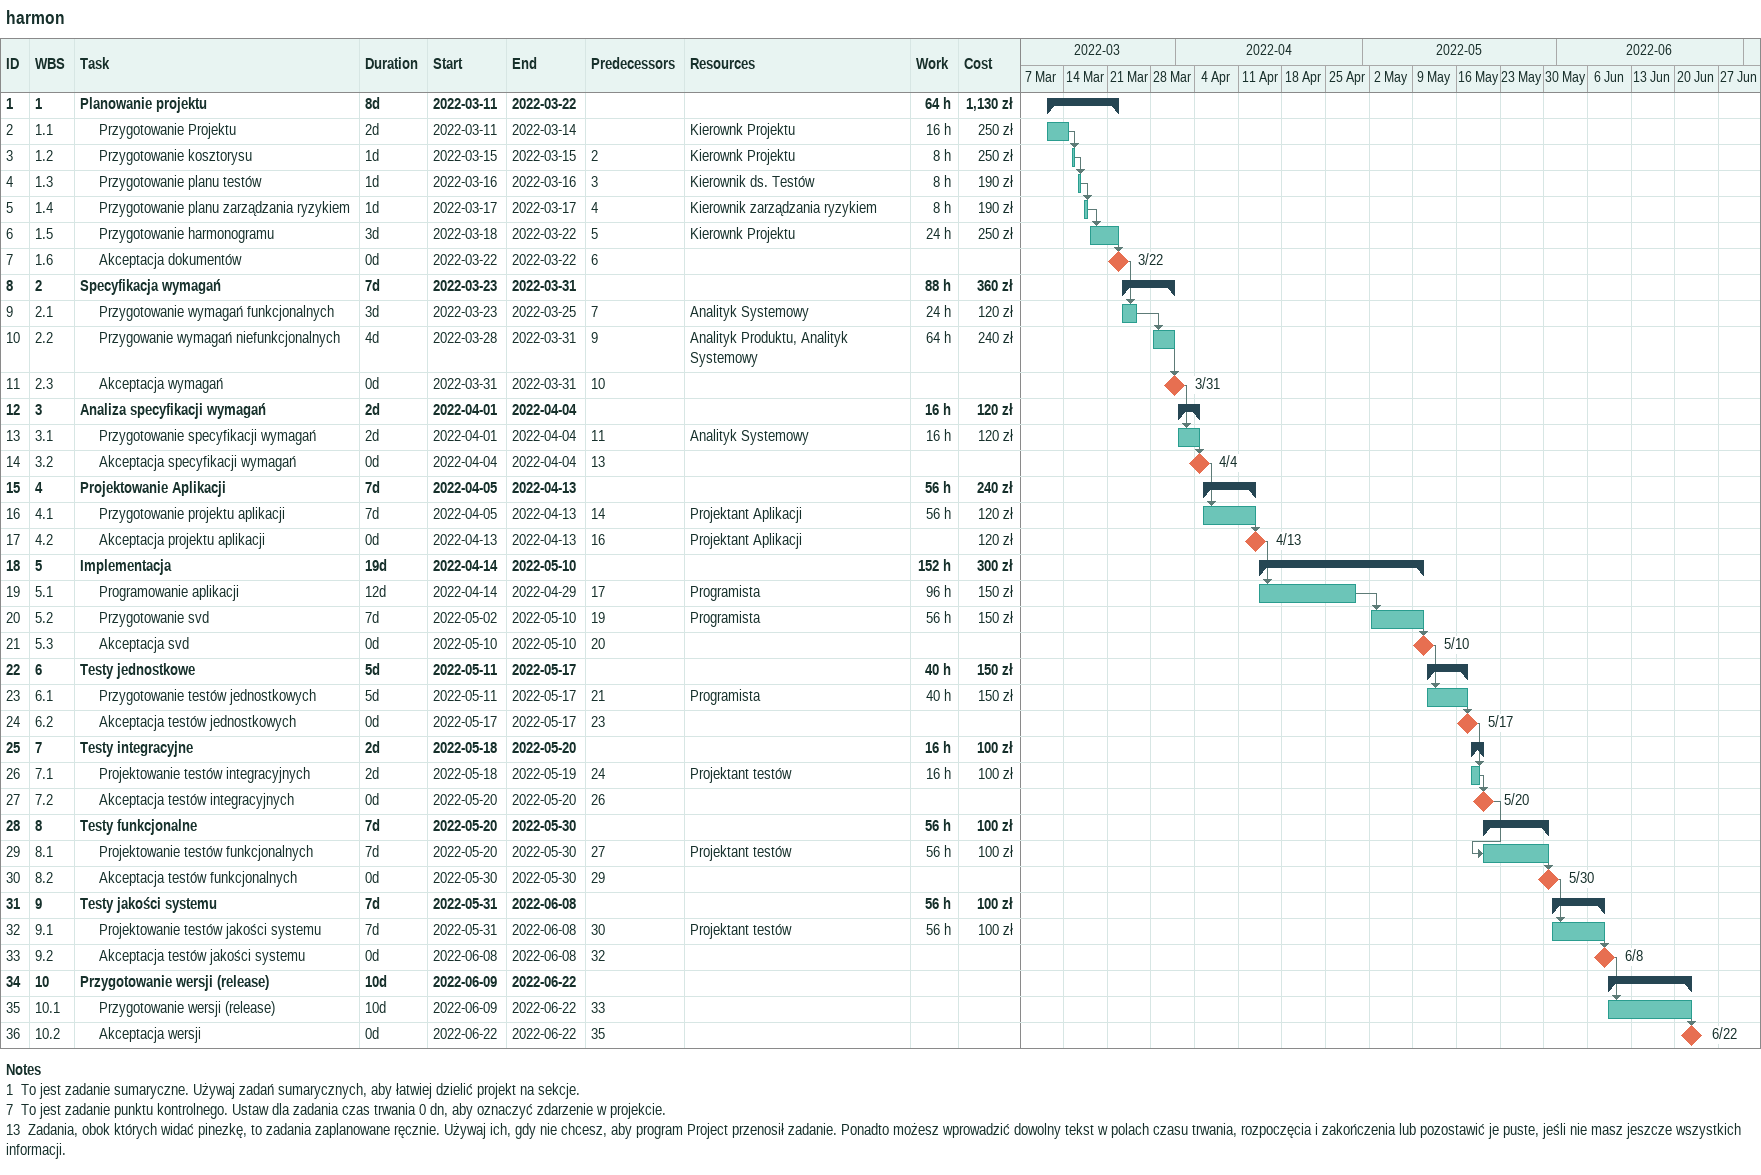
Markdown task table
harmon

| ID | WBS | Task | Duration | Start | Finish | Predecessors | Resources | Work (h) | Cost (zł) |
|---|---|---|---|---|---|---|---|---|---|
| 1 | 1 | **Planowanie projektu** | 8d | 2022-03-11 | 2022-03-22 |  |  | 64 | 1130 |
| 2 | 1.1 | Przygotowanie Projektu | 2d | 2022-03-11 | 2022-03-14 |  | Kierownk Projektu | 16 | 250 |
| 3 | 1.2 | Przygotowanie kosztorysu | 1d | 2022-03-15 | 2022-03-15 | 2 | Kierownk Projektu | 8 | 250 |
| 4 | 1.3 | Przygotowanie planu testów | 1d | 2022-03-16 | 2022-03-16 | 3 | Kierownik ds. Testów | 8 | 190 |
| 5 | 1.4 | Przygotowanie planu zarządzania ryzykiem | 1d | 2022-03-17 | 2022-03-17 | 4 | Kierownik zarządzania ryzykiem | 8 | 190 |
| 6 | 1.5 | Przygotowanie harmonogramu | 3d | 2022-03-18 | 2022-03-22 | 5 | Kierownk Projektu | 24 | 250 |
| 7 | 1.6 | Akceptacja dokumentów | 0d | 2022-03-22 | 2022-03-22 | 6 |  |  |  |
| 8 | 2 | **Specyfikacja wymagań** | 7d | 2022-03-23 | 2022-03-31 |  |  | 88 | 360 |
| 9 | 2.1 | Przygotowanie wymagań funkcjonalnych | 3d | 2022-03-23 | 2022-03-25 | 7 | Analityk Systemowy | 24 | 120 |
| 10 | 2.2 | Przygowanie wymagań niefunkcjonalnych | 4d | 2022-03-28 | 2022-03-31 | 9 | Analityk Produktu, Analityk Systemowy | 64 | 240 |
| 11 | 2.3 | Akceptacja wymagań | 0d | 2022-03-31 | 2022-03-31 | 10 |  |  |  |
| 12 | 3 | **Analiza specyfikacji wymagań** | 2d | 2022-04-01 | 2022-04-04 |  |  | 16 | 120 |
| 13 | 3.1 | Przygotowanie specyfikacji wymagań | 2d | 2022-04-01 | 2022-04-04 | 11 | Analityk Systemowy | 16 | 120 |
| 14 | 3.2 | Akceptacja specyfikacji wymagań | 0d | 2022-04-04 | 2022-04-04 | 13 |  |  |  |
| 15 | 4 | **Projektowanie Aplikacji** | 7d | 2022-04-05 | 2022-04-13 |  |  | 56 | 240 |
| 16 | 4.1 | Przygotowanie projektu aplikacji | 7d | 2022-04-05 | 2022-04-13 | 14 | Projektant Aplikacji | 56 | 120 |
| 17 | 4.2 | Akceptacja projektu aplikacji | 0d | 2022-04-13 | 2022-04-13 | 16 | Projektant Aplikacji |  | 120 |
| 18 | 5 | **Implementacja** | 19d | 2022-04-14 | 2022-05-10 |  |  | 152 | 300 |
| 19 | 5.1 | Programowanie aplikacji | 12d | 2022-04-14 | 2022-04-29 | 17 | Programista | 96 | 150 |
| 20 | 5.2 | Przygotowanie svd | 7d | 2022-05-02 | 2022-05-10 | 19 | Programista | 56 | 150 |
| 21 | 5.3 | Akceptacja svd | 0d | 2022-05-10 | 2022-05-10 | 20 |  |  |  |
| 22 | 6 | **Testy jednostkowe** | 5d | 2022-05-11 | 2022-05-17 |  |  | 40 | 150 |
| 23 | 6.1 | Przygotowanie testów jednostkowych | 5d | 2022-05-11 | 2022-05-17 | 21 | Programista | 40 | 150 |
| 24 | 6.2 | Akceptacja testów jednostkowych | 0d | 2022-05-17 | 2022-05-17 | 23 |  |  |  |
| 25 | 7 | **Testy integracyjne** | 2d | 2022-05-18 | 2022-05-20 |  |  | 16 | 100 |
| 26 | 7.1 | Projektowanie testów integracyjnych | 2d | 2022-05-18 | 2022-05-19 | 24 | Projektant testów | 16 | 100 |
| 27 | 7.2 | Akceptacja testów integracyjnych | 0d | 2022-05-20 | 2022-05-20 | 26 |  |  |  |
| 28 | 8 | **Testy funkcjonalne** | 7d | 2022-05-20 | 2022-05-30 |  |  | 56 | 100 |
| 29 | 8.1 | Projektowanie testów funkcjonalnych | 7d | 2022-05-20 | 2022-05-30 | 27 | Projektant testów | 56 | 100 |
| 30 | 8.2 | Akceptacja testów funkcjonalnych | 0d | 2022-05-30 | 2022-05-30 | 29 |  |  |  |
| 31 | 9 | **Testy jakości systemu** | 7d | 2022-05-31 | 2022-06-08 |  |  | 56 | 100 |
| 32 | 9.1 | Projektowanie testów jakości systemu | 7d | 2022-05-31 | 2022-06-08 | 30 | Projektant testów | 56 | 100 |
| 33 | 9.2 | Akceptacja testów jakości systemu | 0d | 2022-06-08 | 2022-06-08 | 32 |  |  |  |
| 34 | 10 | **Przygotowanie wersji (release)** | 10d | 2022-06-09 | 2022-06-22 |  |  |  |  |
| 35 | 10.1 | Przygotowanie wersji (release) | 10d | 2022-06-09 | 2022-06-22 | 33 |  |  |  |
| 36 | 10.2 | Akceptacja wersji | 0d | 2022-06-22 | 2022-06-22 | 35 |  |  |  |

Notes
- 1: To jest zadanie sumaryczne. Używaj zadań sumarycznych, aby łatwiej dzielić projekt na sekcje.
- 7: To jest zadanie punktu kontrolnego. Ustaw dla zadania czas trwania 0 dn, aby oznaczyć zdarzenie w projekcie.
- 13: Zadania, obok których widać pinezkę, to zadania zaplanowane ręcznie. Używaj ich, gdy nie chcesz, aby program Project przenosił zadanie. Ponadto możesz wprowadzić dowolny tekst w polach czasu trwania, rozpoczęcia i zakończenia lub pozostawić je puste, jeśli nie masz jeszcze wszystkich informacji.
